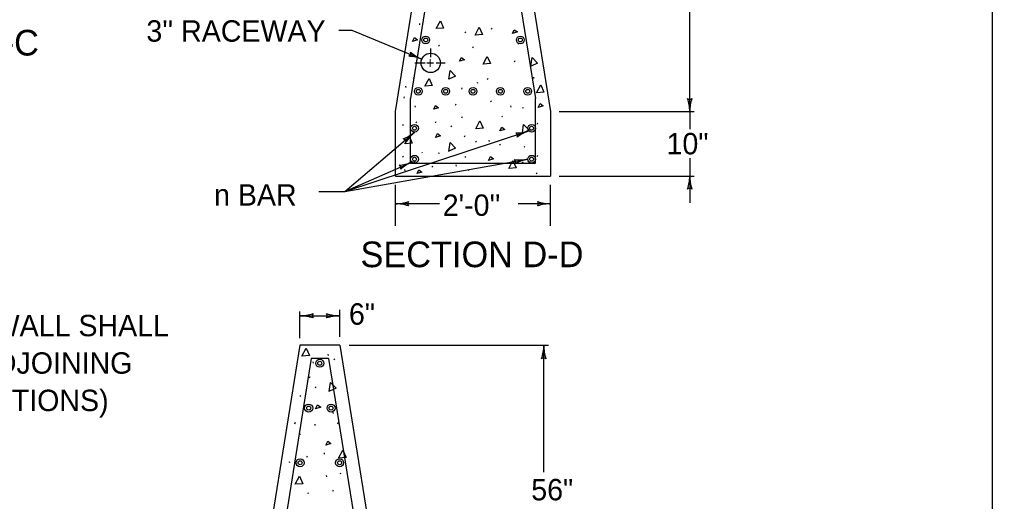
# Model space of a CAD drawing. Extents: x -0.3 to 43.7, y -2.2 to 24.5.
# Drawn here: x 32.32 to 43.7, y 7.48 to 13.11 of the extents above; entities that cross this region are included whole.
import ezdxf

# ---------------------------------------------------------------- set-up
doc = ezdxf.new("R2010")
doc.units = 0
doc.layers.add('1', color=7, linetype='Continuous')
doc.layers.add('2', color=7, linetype='Continuous')

msp = doc.modelspace()

# ---------------------------------------------------------------- linework, layer by layer
at = {"layer": '1'}
for p, q in [((36.714, 12.038), (37.394, 16.273)), ((37.848, 16.273), (38.529, 12.038)), ((37.523, 16.122), (36.891, 12.189)), ((37.719, 16.122), (38.351, 12.189)), ((40.156, 12.038), (40.156, 14.472)), ((36.05, 12.986), (36.202, 12.986)), ((36.202, 12.986), (37.021, 12.649)), ((36.995, 13.065), (36.997, 13.049)), ((37.833, 13.012), (37.84, 13.001)), ((37.526, 12.968), (37.533, 12.957)), ((37.126, 12.671), (37.126, 12.774)), ((37.217, 12.811), (37.224, 12.8)), ((37.62, 12.779), (37.627, 12.795)), ((38.146, 12.839), (38.148, 12.823)), ((38.146, 12.839), (38.148, 12.823)), ((36.939, 12.605), (37.06, 12.605)), ((37.191, 12.605), (37.296, 12.605)), ((38.103, 12.628), (38.11, 12.617)), ((36.924, 12.423), (36.931, 12.439)), ((37.79, 12.412), (37.797, 12.428)), ((38.329, 12.439), (38.33, 12.423)), ((36.832, 12.332), (36.834, 12.316)), ((37.489, 12.296), (37.496, 12.313)), ((37.668, 12.379), (37.675, 12.369)), ((36.814, 12.192), (36.821, 12.208)), ((36.891, 11.433), (36.891, 12.189)), ((38.351, 11.433), (38.351, 12.189)), ((36.942, 12.103), (36.944, 12.087)), ((37.417, 12.11), (37.425, 12.126)), ((37.825, 12.16), (37.833, 12.149)), ((38.061, 12.103), (38.062, 12.087)), ((38.061, 12.103), (38.062, 12.087)), ((38.198, 12.087), (38.205, 12.076)), ((38.198, 12.087), (38.205, 12.076)), ((36.714, 11.282), (36.714, 12.038)), ((37.49, 11.962), (37.497, 11.978)), ((37.957, 11.984), (37.964, 11.973)), ((38.529, 12.038), (38.529, 11.282)), ((38.63, 12.038), (40.208, 12.038)), ((40.156, 12.038), (40.156, 11.832)), ((36.801, 11.874), (36.809, 11.89)), ((36.952, 11.917), (36.959, 11.906)), ((37.184, 11.905), (37.191, 11.921)), ((37.363, 11.869), (37.37, 11.858)), ((38.373, 11.889), (38.38, 11.905)), ((36.122, 11.1), (38.274, 11.809)), ((36.122, 11.1), (36.937, 11.796)), ((37.521, 11.742), (37.528, 11.758)), ((37.651, 11.69), (37.658, 11.679)), ((37.807, 11.701), (37.808, 11.685)), ((37.93, 11.653), (37.937, 11.642)), ((38.22, 11.629), (38.227, 11.618)), ((36.796, 11.515), (36.803, 11.504)), ((37.021, 11.563), (37.028, 11.552)), ((37.216, 11.558), (37.223, 11.547)), ((37.525, 11.509), (37.532, 11.498)), ((38.373, 11.509), (38.38, 11.525)), ((36.122, 11.1), (38.26, 11.479)), ((36.122, 11.1), (36.904, 11.446)), ((36.891, 11.433), (38.351, 11.433)), ((36.937, 11.46), (36.938, 11.444)), ((37.139, 11.398), (37.147, 11.387)), ((37.421, 11.413), (37.422, 11.397)), ((38.195, 11.447), (38.202, 11.436)), ((40.156, 11.491), (40.156, 10.969)), ((36.714, 11.282), (38.529, 11.282)), ((36.82, 11.358), (36.822, 11.342)), ((37.564, 11.359), (37.571, 11.348)), ((38.361, 11.318), (38.368, 11.307)), ((38.63, 11.282), (40.208, 11.282)), ((36.714, 10.702), (36.714, 11.18)), ((38.529, 10.702), (38.529, 11.18)), ((35.819, 11.1), (36.122, 11.1)), ((37.23, 10.959), (36.714, 10.959)), ((38.529, 10.959), (38.148, 10.959)), ((35.596, 9.387), (35.596, 9.701)), ((36.064, 9.403), (36.064, 9.718)), ((35.596, 9.649), (35.875, 9.649)), ((35.769, 9.649), (36.064, 9.649)), ((35.596, 9.304), (34.893, 4.929)), ((36.064, 9.304), (35.596, 9.304)), ((36.064, 9.304), (36.768, 4.929)), ((36.172, 9.304), (38.503, 9.304)), ((38.449, 7.823), (38.449, 9.304)), ((35.729, 9.148), (35.076, 5.086)), ((35.931, 9.148), (35.729, 9.148)), ((35.749, 9.111), (35.75, 9.094)), ((35.925, 9.201), (35.927, 9.185)), ((35.931, 9.148), (36.584, 5.086)), ((35.994, 9.147), (36.001, 9.136)), ((35.708, 8.924), (35.716, 8.94)), ((35.775, 8.819), (35.782, 8.807)), ((35.597, 8.717), (35.605, 8.705)), ((35.982, 8.523), (35.984, 8.506)), ((35.538, 8.387), (35.546, 8.404)), ((35.77, 8.382), (35.772, 8.365)), ((36.041, 8.387), (36.048, 8.404)), ((35.597, 8.271), (35.605, 8.26)), ((35.676, 7.996), (35.684, 8.013)), ((35.879, 8.047), (35.881, 8.03)), ((35.469, 7.946), (35.476, 7.935)), ((35.905, 7.783), (35.907, 7.767)), ((36.066, 7.814), (36.073, 7.802)), ((35.688, 7.583), (35.695, 7.572)), ((35.982, 7.599), (35.99, 7.616))]:
    msp.add_line(p, q, dxfattribs=at)
msp.add_lwpolyline([(-0.304, -2.22), (43.697, -2.22), (43.697, 24.48), (-0.304, 24.48)], close=True, dxfattribs=at)
for points in [[(37.191, 13.005), (37.239, 13.097), (37.277, 13.012), (37.193, 13.005)], [(37.646, 12.93), (37.694, 13.022), (37.732, 12.937), (37.648, 12.93)], [(38.083, 12.948), (38.104, 12.993), (38.14, 12.966), (38.083, 12.948)], [(36.915, 12.855), (36.936, 12.9), (36.972, 12.873), (36.915, 12.855)], [(37.463, 12.625), (37.485, 12.669), (37.521, 12.642), (37.463, 12.625)], [(37.739, 12.59), (37.788, 12.681), (37.825, 12.597), (37.741, 12.59)], [(38.298, 12.566), (38.312, 12.669), (38.376, 12.602), (38.3, 12.567)], [(37.059, 12.332), (37.108, 12.424), (37.145, 12.339), (37.061, 12.332)], [(37.338, 12.413), (37.353, 12.515), (37.417, 12.449), (37.34, 12.413)], [(38.364, 12.255), (38.413, 12.347), (38.45, 12.263), (38.366, 12.255)], [(37.162, 12.063), (37.183, 12.108), (37.219, 12.081), (37.162, 12.063)], [(38.384, 12.084), (38.405, 12.129), (38.441, 12.102), (38.384, 12.084)], [(37.654, 11.836), (37.702, 11.927), (37.74, 11.843), (37.656, 11.836)], [(37.936, 11.81), (37.958, 11.855), (37.994, 11.828), (37.936, 11.81)], [(38.198, 11.783), (38.213, 11.885), (38.277, 11.819), (38.2, 11.783)], [(36.825, 11.659), (36.873, 11.75), (36.911, 11.666), (36.826, 11.659)], [(37.183, 11.733), (37.204, 11.778), (37.24, 11.751), (37.183, 11.733)], [(37.338, 11.571), (37.352, 11.674), (37.416, 11.608), (37.339, 11.572)], [(37.802, 11.465), (37.824, 11.51), (37.859, 11.483), (37.802, 11.465)], [(38.04, 11.372), (38.088, 11.463), (38.126, 11.379), (38.042, 11.372)], [(36.966, 11.312), (36.988, 11.356), (37.024, 11.329), (36.966, 11.312)], [(35.621, 9.178), (35.671, 9.272), (35.71, 9.185), (35.623, 9.178)], [(35.94, 8.765), (35.955, 8.871), (36.021, 8.802), (35.942, 8.766)], [(35.78, 8.562), (35.803, 8.608), (35.84, 8.58), (35.78, 8.562)], [(35.899, 8.137), (35.922, 8.183), (35.958, 8.155), (35.899, 8.137)], [(36.049, 7.984), (36.099, 8.078), (36.138, 7.991), (36.051, 7.984)], [(36.049, 7.984), (36.099, 8.078), (36.138, 7.991), (36.051, 7.984)], [(35.543, 7.679), (35.593, 7.773), (35.632, 7.686), (35.545, 7.679)]]:
    msp.add_lwpolyline(points, dxfattribs=at)
for centre, radius in [((37.068, 12.873), 0.0454), ((37.068, 12.873), 0.0227), ((38.174, 12.873), 0.0454), ((38.174, 12.873), 0.0227), ((37.126, 12.605), 0.113), ((36.981, 12.273), 0.0454), ((36.981, 12.273), 0.0454), ((36.981, 12.273), 0.0227), ((36.981, 12.273), 0.0227), ((37.301, 12.273), 0.0454), ((37.301, 12.273), 0.0454), ((37.301, 12.273), 0.0227), ((37.301, 12.273), 0.0227), ((37.621, 12.273), 0.0454), ((37.621, 12.273), 0.0454), ((37.621, 12.273), 0.0227), ((37.621, 12.273), 0.0227), ((37.941, 12.273), 0.0454), ((37.941, 12.273), 0.0454), ((37.941, 12.273), 0.0227), ((37.941, 12.273), 0.0227), ((38.261, 12.273), 0.0454), ((38.261, 12.273), 0.0454), ((38.261, 12.273), 0.0227), ((38.261, 12.273), 0.0227), ((36.937, 11.841), 0.0454), ((36.937, 11.841), 0.0227), ((38.306, 11.841), 0.0454), ((38.306, 11.841), 0.0227), ((36.937, 11.479), 0.0454), ((36.937, 11.479), 0.0227), ((38.306, 11.479), 0.0454), ((38.306, 11.479), 0.0227), ((35.829, 9.094), 0.0469), ((35.829, 9.094), 0.0234), ((35.699, 8.57), 0.0469), ((35.699, 8.57), 0.0234), ((35.961, 8.57), 0.0469), ((35.961, 8.57), 0.0234), ((35.599, 7.931), 0.0469), ((36.061, 7.931), 0.0469), ((35.599, 7.931), 0.0234), ((36.061, 7.931), 0.0234)]:
    msp.add_circle(centre, radius, dxfattribs=at)
for centre, radius, start, end in [((40.156, 12.218), 0.0378, 228.7746, 310.8913), ((39.683, 12.038), 0.473, 0, 18.6688), ((40.629, 12.038), 0.473, 161.3472, 179.9939), ((39.683, 12.038), 0.473, 359.9878, 0), ((36.629, 12.156), 0.473, 291.8539, 310.5007), ((37.244, 11.436), 0.473, 130.5068, 149.1756), ((37.244, 11.436), 0.473, 130.4946, 130.5068), ((38.125, 12.259), 0.473, 269.5921, 288.2388), ((38.103, 11.753), 0.0378, 337.0195, 59.1362), ((38.422, 11.36), 0.473, 108.2449, 126.9137), ((38.422, 11.36), 0.473, 108.2327, 108.2449), ((36.8, 11.679), 0.0378, 359.2814, 81.3981), ((36.714, 11.879), 0.473, 275.1, 293.7467), ((36.74, 11.374), 0.0378, 342.5274, 64.6441), ((37.095, 11.014), 0.473, 113.7528, 132.4216), ((37.095, 11.014), 0.473, 113.7406, 113.7528), ((38.178, 11.944), 0.473, 261.3859, 280.0327), ((38.083, 11.447), 0.0378, 328.8134, 50.9301), ((38.343, 11.013), 0.473, 100.0388, 118.7076), ((38.343, 11.013), 0.473, 100.0266, 100.0388), ((36.714, 11.432), 0.473, 270.0061, 288.6528), ((36.714, 10.486), 0.473, 71.3312, 90), ((36.714, 10.486), 0.473, 90, 90.0122), ((36.894, 10.959), 0.0378, 139.1087, 221.2254), ((38.349, 10.959), 0.0378, 318.7746, 40.8913), ((38.529, 11.432), 0.473, 251.3472, 269.9939), ((38.529, 10.486), 0.473, 90, 108.6688), ((38.529, 10.486), 0.473, 89.9878, 90), ((35.596, 10.138), 0.489, 270, 288.6688), ((35.782, 9.649), 0.0391, 138.7746, 220.8913), ((35.879, 9.649), 0.0391, 318.7746, 40.8913), ((36.064, 10.138), 0.489, 251.3472, 269.9939), ((35.596, 9.16), 0.489, 71.3472, 89.9939), ((35.596, 10.138), 0.489, 269.9878, 270), ((36.064, 9.16), 0.489, 90, 108.6688), ((36.064, 9.16), 0.489, 89.9878, 90), ((37.96, 9.304), 0.489, 341.3472, 359.9939), ((38.937, 9.304), 0.489, 180, 198.6688), ((38.937, 9.304), 0.489, 179.9878, 180), ((38.448, 9.118), 0.0391, 48.7746, 130.8913)]:
    msp.add_arc(centre, radius, start, end, dxfattribs=at)
at = {"layer": '2'}
for centre, radius, start, end in [((36.855, 12.717), 0.0378, 296.3649, 18.4816), ((36.841, 12.211), 0.473, 67.5903, 86.2591), ((37.201, 13.086), 0.473, 228.9374, 247.5842), ((36.841, 12.211), 0.473, 67.5781, 67.5903), ((39.683, 11.282), 0.473, 341.3312, 0), ((40.629, 11.282), 0.473, 180.0061, 198.6528), ((39.683, 11.282), 0.473, 360, 0.0122), ((40.156, 11.102), 0.0378, 49.1087, 131.2254)]:
    msp.add_arc(centre, radius, start, end, dxfattribs=at)

# ---------------------------------------------------------------- texts
at = {"layer": '1'}
for s, height, p in [("3'' RACEWAY", 0.24999, (33.801, 12.853)), ('SECTION C-C', 0.3, (29.936, 12.691)), ('+', 0.127, (37.069, 12.542)), ('10"', 0.25, (39.884, 11.536)), ('n BAR', 0.25, (34.592, 10.937)), ("2'-0''", 0.25, (37.267, 10.817)), ('SECTION D-D', 0.3, (36.305, 10.217)), ('6"', 0.25, (36.17, 9.545)), ('(END OF WALL SHALL', 0.25, (30.536, 9.41)), ('MATCH ADJOINING', 0.25, (30.536, 8.972)), ('WALL SECTIONS)', 0.25, (30.536, 8.535)), ('56"', 0.25, (38.302, 7.492))]:
    msp.add_text(s, height=height, dxfattribs=at).set_placement(p)

doc.saveas('drawing.dxf')
